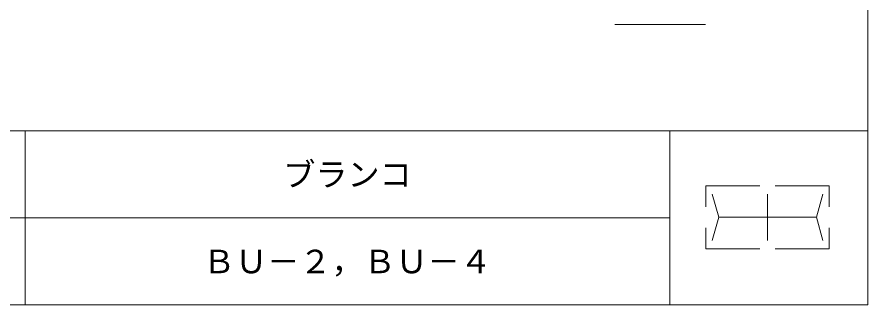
# Model space of a CAD drawing. Units: millimetres at full size, sheet at 1:100; details may follow other scales. Extents: x 485 to 27866, y 12891 to 31558.
# Drawn here: x 18251 to 27866, y 12891 to 16144 of the extents above; entities that cross this region are included whole.
import ezdxf
from ezdxf.enums import TextEntityAlignment as Align

# ---------------------------------------------------------------- set-up
doc = ezdxf.new("R2010")
doc.units = ezdxf.units.MM
doc.header["$LTSCALE"] = 100
for name, color, linetype, lineweight in [('0_2', 7, 'Continuous', 13), ('_0-0_', 7, 'Continuous', 13), ('寸法', 1, 'Continuous', 13)]:
    doc.layers.add(name, color=color, linetype=linetype, lineweight=lineweight)
doc.styles.add('ＭＳ ゴシック', font='')
doc.styles.get('ＭＳ ゴシック').set_extended_font_data('MS Gothic')

msp = doc.modelspace()

# ---------------------------------------------------------------- linework, layer by layer
at = {"layer": '0_2'}
for p, q in [((26644.4, 14235.8), (26034.8, 14235.8)), ((26034.8, 14235.8), (26034.8, 14001)), ((26818.2, 14235.8), (27427.7, 14235.8)), ((27427.7, 14235.8), (27427.7, 14001)), ((26179.7, 13881.3), (26107, 14144)), ((26731.3, 14144), (26731.3, 13618.6)), ((27282.8, 13881.3), (27355.5, 14144)), ((25627.4, 13873.7), (15908, 13873.7)), ((26179.7, 13881.3), (26107, 13618.6)), ((26731.3, 13881.3), (26179.7, 13881.3)), ((26731.3, 13881.3), (27282.8, 13881.3)), ((27282.8, 13881.3), (27355.5, 13618.6)), ((26034.8, 13526.9), (26034.8, 13761.7)), ((27427.7, 13526.9), (27427.7, 13761.7)), ((26644.4, 13526.9), (26034.8, 13526.9)), ((26818.2, 13526.9), (27427.7, 13526.9))]:
    msp.add_line(p, q, dxfattribs=at)
at = {"layer": '_0-0_', "color": 6}
msp.add_line((484.6, 14856.6), (27865.9, 14856.6), dxfattribs=at)
at = {"layer": '_0-0_'}
for p, q in [((18342, 14856.6), (18342, 12890.9)), ((25627.4, 14856.6), (25627.4, 12890.9))]:
    msp.add_line(p, q, dxfattribs=at)
at = {"layer": '_0-0_', "color": 6}
msp.add_lwpolyline([(27865.9, 31009), (484.6, 31009), (484.6, 12890.9), (27865.9, 12890.9)], close=True, dxfattribs=at)
at = {"layer": '寸法', "color": 3}
msp.add_line((25005.5, 16058.9), (26029.7, 16058.9), dxfattribs=at)

# ---------------------------------------------------------------- texts
at = {"layer": '_0-0_', "style": 'ＭＳ ゴシック'}
for s, p in [('ブランコ', (21984.7, 14365.2)), ('ＢＵ－２，ＢＵ－４', (21984.7, 13382.3))]:
    msp.add_text(s, height=265.8, dxfattribs=at).set_placement(p, align=Align.MIDDLE_CENTER)

doc.saveas('drawing.dxf')
